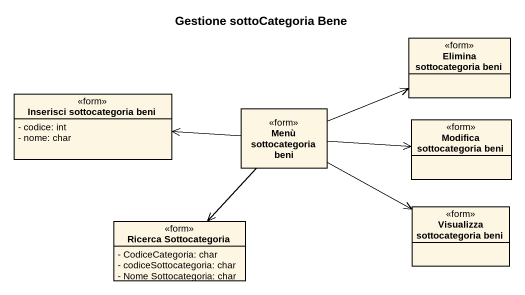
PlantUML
@startuml
title Gestione sottoCategoria Bene
hide circle
hide empty members
skinparam classAttributeIconSize 0
class "Elimina sottocategoria beni" as Elimina_sottocategoria_beni <<form>>
class "Inserisci sottocategoria beni" as Inserisci_sottocategoria <<form>> {
  - codice: int
  - nome: char
}
class "Menù sottocategoria beni" as Menù_sottocategoria_beni <<form>>
class "Modifica sottocategoria beni" as Modifica_sottocategoria_beni <<form>>
class "Ricerca Sottocategoria" as Ricerca_Sottocategoria <<form>> {
  - CodiceCategoria: char
  - codiceSottocategoria: char
  - Nome Sottocategoria: char
}
class "Visualizza sottocategoria beni" as Visualizza_sottocategoria <<form>>
Menù_sottocategoria_beni -right-> Elimina_sottocategoria_beni
Menù_sottocategoria_beni -left-> Inserisci_sottocategoria
Menù_sottocategoria_beni -right-> Modifica_sottocategoria_beni
Menù_sottocategoria_beni --> Ricerca_Sottocategoria
Menù_sottocategoria_beni -right-> Visualizza_sottocategoria
@enduml
